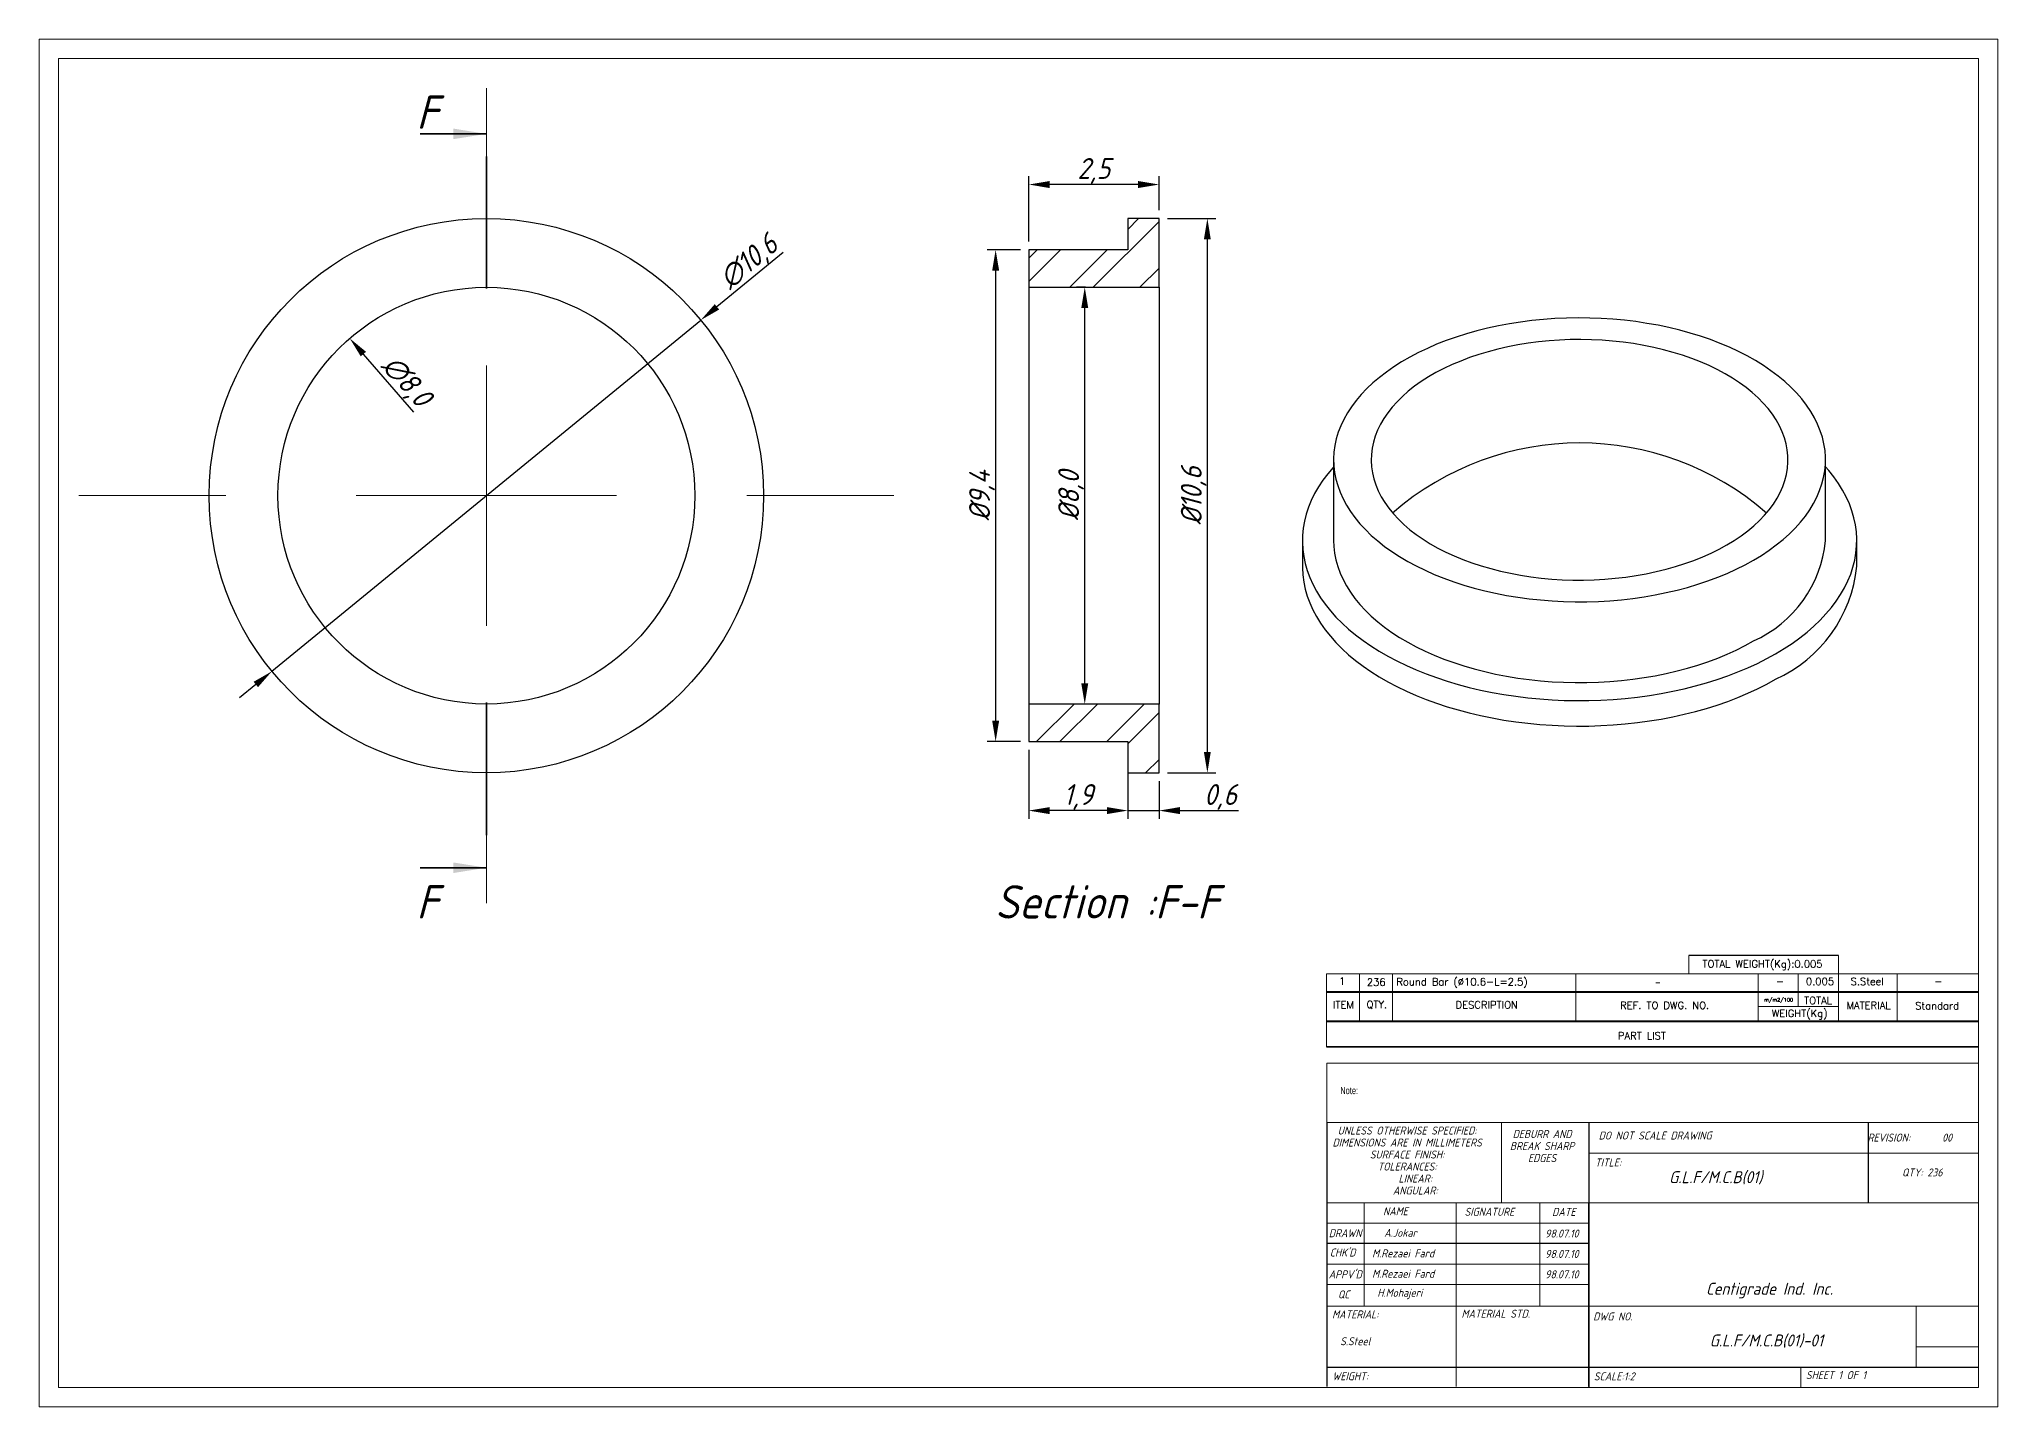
# Model space of a CAD drawing. Header units: millimetres. Extents: x 607.2 to 644.8, y 572.8 to 644.7.
# Drawn here: x 607.21 to 644.8, y 572.76 to 599.02 of the extents above; entities that cross this region are included whole.
import ezdxf
from ezdxf.enums import TextEntityAlignment as Align

# ---------------------------------------------------------------- set-up
doc = ezdxf.new("R2010")
doc.units = ezdxf.units.MM
doc.linetypes.add('PHANTOM', pattern=[12.7, 6.35, -1.27, 1.27, -1.27, 1.27, -1.27])
doc.linetypes.add('SLD-Solid', pattern=[0])
doc.layers.add('title', color=7, linetype='Continuous', lineweight=15)
doc.styles.add('GENISO', font='geniso.shx', dxfattribs={"oblique": 15})
doc.styles.add('SLDTEXTSTYLE0', font='TXT', dxfattribs={"width": 0.75})
doc.styles.add('TITLE', font='romans.shx', dxfattribs={"height": 2.5})
doc.dimstyles.new('Scale', dxfattribs={"dimscale": 0.16, "dimtxt": 2.5, "dimasz": 2.5, "dimexe": 1, "dimexo": 1, "dimgap": 0.2, "dimtad": 1, "dimdec": 1, "dimzin": 0, "dimtxsty": 'GENISO', "dimcen": 2.5, "dimclrd": 1, "dimclre": 1, "dimclrt": 7, "dimadec": 0, "dimazin": 0, "dimtfac": 1, "dimtdec": 1, "dimtmove": 0, "dimatfit": 3, "dimfxl": 1, "dimtzin": 0, "dimlwd": -1, "dimlwe": -1, "dimarcsym": 0})
pattern_1 = [(45, (168.6129, -35.1932), (-0.6735192, 0.6735192), []), (45, (169.0619, -35.1932), (-0.6735192, 0.6735192), [])]

# ---------------------------------------------------------------- blocks, each defined once
blk = doc.blocks.new('SW_CENTERMARKSYMBOL_2')
at = {"color": 0, "linetype": 'Continuous', "lineweight": 0}
for p, q in [((0, 25), (0, 39.1)), ((0, 0), (0, 12.5)), ((-25, 0), (-39.1, 0)), ((0, 0), (-12.5, 0)), ((0, 0), (0, -12.5)), ((0, 0), (12.5, 0)), ((25, 0), (39.1, 0)), ((0, -25), (0, -39.1))]:
    blk.add_line(p, q, dxfattribs=at)
blk = doc.blocks.new('*D30')
at = {"color": 1, "transparency": 16777216}
for p, q in [((626.199, 595.134), (626.199, 596.387)), ((628.299, 596.227), (626.599, 596.227)), ((628.699, 595.734), (628.699, 596.387))]:
    blk.add_line(p, q, dxfattribs=at)
for points in [[(626.599, 596.294), (626.599, 596.16), (626.199, 596.227)], [(628.299, 596.294), (628.299, 596.16), (628.699, 596.227)]]:
    blk.add_solid(points, dxfattribs=at)
at = {"layer": 'Defpoints', "color": 0, "transparency": 16777216}
for p in [(626.199, 596.227), (628.699, 595.574), (626.199, 594.974)]:
    blk.add_point(p, dxfattribs=at)
at = {"color": 7, "transparency": 16777216, "insert": (627.449, 596.489), "char_height": 0.4, "attachment_point": 5, "style": 'GENISO'}
blk.add_mtext('2,5', dxfattribs=at)
blk = doc.blocks.new('*D31')
at = {"color": 1, "transparency": 16777216}
for p, q in [((628.099, 584.774), (628.099, 584.048)), ((628.699, 584.774), (628.699, 584.048)), ((627.699, 584.208), (627.299, 584.208)), ((628.099, 584.208), (628.699, 584.208)), ((629.099, 584.208), (630.227, 584.208))]:
    blk.add_line(p, q, dxfattribs=at)
for points in [[(627.699, 584.275), (627.699, 584.141), (628.099, 584.208)], [(629.099, 584.275), (629.099, 584.141), (628.699, 584.208)]]:
    blk.add_solid(points, dxfattribs=at)
at = {"layer": 'Defpoints', "color": 0, "transparency": 16777216}
for p in [(628.099, 584.934), (628.699, 584.934), (628.099, 584.208)]:
    blk.add_point(p, dxfattribs=at)
at = {"color": 7, "transparency": 16777216, "insert": (629.879, 584.47), "char_height": 0.4, "attachment_point": 5, "style": 'GENISO'}
blk.add_mtext('0,6', dxfattribs=at)
blk = doc.blocks.new('*D32')
at = {"color": 1, "transparency": 16777216}
for p, q in [((626.199, 585.374), (626.199, 584.048)), ((628.099, 585.374), (628.099, 584.048)), ((627.699, 584.208), (626.599, 584.208))]:
    blk.add_line(p, q, dxfattribs=at)
for points in [[(626.599, 584.275), (626.599, 584.141), (626.199, 584.208)], [(627.699, 584.275), (627.699, 584.141), (628.099, 584.208)]]:
    blk.add_solid(points, dxfattribs=at)
at = {"layer": 'Defpoints', "color": 0, "transparency": 16777216}
for p in [(626.199, 585.534), (628.099, 585.534), (626.199, 584.208)]:
    blk.add_point(p, dxfattribs=at)
at = {"color": 7, "transparency": 16777216, "insert": (627.149, 584.47), "char_height": 0.4, "attachment_point": 5, "style": 'GENISO'}
blk.add_mtext('1,9', dxfattribs=at)
blk = doc.blocks.new('*D28')
at = {"color": 1, "transparency": 16777216}
for p, q in [((626.039, 594.974), (625.404, 594.974)), ((625.564, 594.574), (625.564, 585.934)), ((626.039, 585.534), (625.404, 585.534))]:
    blk.add_line(p, q, dxfattribs=at)
for points in [[(625.497, 594.574), (625.631, 594.574), (625.564, 594.974)], [(625.497, 585.934), (625.631, 585.934), (625.564, 585.534)]]:
    blk.add_solid(points, dxfattribs=at)
at = {"layer": 'Defpoints', "color": 0, "transparency": 16777216}
for p in [(626.199, 594.974), (625.564, 585.534), (626.199, 585.534)]:
    blk.add_point(p, dxfattribs=at)
at = {"color": 7, "transparency": 16777216, "insert": (625.302, 590.254), "char_height": 0.4, "attachment_point": 5, "rotation": 90, "style": 'GENISO'}
blk.add_mtext('%%C9,4', dxfattribs=at)
blk = doc.blocks.new('*D29')
at = {"color": 1, "transparency": 16777216}
for p, q in [((628.859, 595.574), (629.787, 595.574)), ((629.627, 585.334), (629.627, 595.174)), ((628.859, 584.934), (629.787, 584.934))]:
    blk.add_line(p, q, dxfattribs=at)
for points in [[(629.56, 595.174), (629.693, 595.174), (629.627, 595.574)], [(629.56, 585.334), (629.693, 585.334), (629.627, 584.934)]]:
    blk.add_solid(points, dxfattribs=at)
at = {"layer": 'Defpoints', "color": 0, "transparency": 16777216}
for p in [(628.699, 595.574), (629.627, 595.574), (628.699, 584.934)]:
    blk.add_point(p, dxfattribs=at)
at = {"color": 7, "transparency": 16777216, "insert": (629.365, 590.254), "char_height": 0.4, "attachment_point": 5, "rotation": 90, "style": 'GENISO'}
blk.add_mtext('%%C10,6', dxfattribs=at)
blk = doc.blocks.new('*D33')
at = {"color": 1, "transparency": 16777216}
for p, q in [((627.289, 594.254), (627.114, 594.254)), ((627.274, 586.654), (627.274, 593.854)), ((627.289, 586.254), (627.114, 586.254))]:
    blk.add_line(p, q, dxfattribs=at)
for points in [[(627.207, 593.854), (627.341, 593.854), (627.274, 594.254)], [(627.207, 586.654), (627.341, 586.654), (627.274, 586.254)]]:
    blk.add_solid(points, dxfattribs=at)
at = {"layer": 'Defpoints', "color": 0, "transparency": 16777216}
for p in [(627.274, 594.254), (627.449, 594.254), (627.449, 586.254)]:
    blk.add_point(p, dxfattribs=at)
at = {"color": 7, "transparency": 16777216, "insert": (627.012, 590.254), "char_height": 0.4, "attachment_point": 5, "rotation": 90, "style": 'GENISO'}
blk.add_mtext('%%C8,0', dxfattribs=at)
blk = doc.blocks.new('*D34')
at = {"color": 1, "transparency": 16777216}
for p, q in [((621.488, 594.921), (620.216, 593.878)), ((611.675, 586.882), (619.906, 593.625)), ((611.366, 586.629), (611.056, 586.375))]:
    blk.add_line(p, q, dxfattribs=at)
for points in [[(620.173, 593.93), (620.258, 593.827), (619.906, 593.625)], [(611.324, 586.681), (611.408, 586.577), (611.675, 586.882)]]:
    blk.add_solid(points, dxfattribs=at)
at = {"layer": 'Defpoints', "color": 0, "transparency": 16777216}
for p in [(619.906, 593.625), (611.675, 586.882)]:
    blk.add_point(p, dxfattribs=at)
at = {"color": 7, "transparency": 16777216, "insert": (620.841, 594.729), "char_height": 0.4, "attachment_point": 5, "rotation": 39.322, "style": 'GENISO'}
blk.add_mtext('∅10,6', dxfattribs=at)
blk = doc.blocks.new('*D35')
at = {"color": 1, "transparency": 16777216}
blk.add_line((614.4, 591.855), (613.431, 592.972), dxfattribs=at)
blk.add_solid([(613.481, 593.016), (613.38, 592.928), (613.168, 593.274)], dxfattribs=at)
at = {"layer": 'Defpoints', "color": 0, "transparency": 16777216}
for p in [(613.168, 593.274), (618.413, 587.233)]:
    blk.add_point(p, dxfattribs=at)
at = {"color": 7, "transparency": 16777216, "insert": (614.244, 592.434), "char_height": 0.4, "attachment_point": 5, "rotation": 310.9657, "style": 'GENISO'}
blk.add_mtext('∅8,0', dxfattribs=at)

msp = doc.modelspace()

# ---------------------------------------------------------------- hatches: boundary and pattern name
at = {"linetype": 'Continuous', "lineweight": 18}
h = msp.add_hatch(dxfattribs=at)
h.set_pattern_fill('ANSI32', color=256, scale=0.1, style=0)
h.set_pattern_definition(pattern_1)
h.paths.add_polyline_path([(626.199, 594.974), (626.199, 594.254), (628.699, 594.254), (628.699, 595.574), (628.099, 595.574), (628.099, 594.974)], flags=0)
h = msp.add_hatch(dxfattribs=at)
h.set_pattern_fill('ANSI32', color=256, scale=0.1, style=0)
h.set_pattern_definition(pattern_1)
h.paths.add_polyline_path([(628.699, 584.934), (628.699, 586.254), (626.199, 586.254), (626.199, 585.534), (628.099, 585.534), (628.099, 584.934)], flags=0)

# ---------------------------------------------------------------- linework, layer by layer
at = {"linetype": 'Continuous', "lineweight": 35}
for p, q in [((614.521, 597.199), (615.791, 597.199)), ((614.521, 583.111), (615.791, 583.111))]:
    msp.add_line(p, q, dxfattribs=at)
at = {"linetype": 'PHANTOM', "lineweight": 35}
for p, q in [((615.791, 594.228), (615.791, 596.768)), ((615.791, 583.739), (615.791, 586.281))]:
    msp.add_line(p, q, dxfattribs=at)
at = {"linetype": 'Continuous', "lineweight": 25}
for p, q in [((628.099, 595.574), (628.099, 594.974)), ((628.699, 595.574), (628.099, 595.574)), ((628.699, 594.254), (628.699, 595.574)), ((628.099, 594.974), (626.199, 594.974)), ((626.199, 594.974), (626.199, 594.254)), ((626.199, 594.254), (626.199, 586.254)), ((626.199, 594.254), (628.699, 594.254)), ((628.699, 594.254), (628.699, 586.254)), ((632.05, 590.942), (632.05, 589.391)), ((641.49, 589.391), (641.49, 590.942)), ((631.45, 589.391), (631.45, 588.901)), ((642.09, 588.901), (642.09, 589.391)), ((628.699, 586.254), (626.199, 586.254)), ((626.199, 586.254), (626.199, 585.534)), ((628.699, 584.934), (628.699, 586.254)), ((626.199, 585.534), (628.099, 585.534)), ((628.099, 585.534), (628.099, 584.934)), ((628.099, 584.934), (628.699, 584.934))]:
    msp.add_line(p, q, dxfattribs=at)
for p, q in [((641.74, 581.427), (638.864, 581.427)), ((631.917, 578.22), (631.917, 573.153)), ((636.947, 578.22), (636.947, 573.13)), ((642.317, 576.677), (642.317, 578.22)), ((636.947, 573.153), (636.947, 576.677)), ((636.947, 575.894), (631.917, 575.894)), ((631.917, 573.521), (644.428, 573.521))]:
    msp.add_line(p, q)
at = {"linetype": 'SLD-Solid', "lineweight": 15}
for p, q in [((631.917, 579.357), (644.428, 579.357)), ((631.917, 579.357), (631.917, 578.22)), ((631.917, 578.22), (644.428, 578.22)), ((635.271, 578.22), (635.271, 576.677)), ((644.428, 577.633), (636.947, 577.633)), ((644.428, 576.677), (631.917, 576.677)), ((632.636, 576.677), (632.636, 574.696)), ((634.404, 576.677), (634.404, 573.153)), ((636.008, 576.677), (636.008, 574.696)), ((636.947, 576.285), (631.917, 576.285)), ((636.947, 575.502), (631.917, 575.502)), ((636.947, 575.111), (631.917, 575.111)), ((632.875, 574.696), (631.917, 574.696)), ((632.875, 574.696), (644.428, 574.696)), ((643.23, 573.521), (643.23, 574.696)), ((644.428, 573.913), (643.23, 573.913)), ((641.019, 573.13), (641.019, 573.521))]:
    msp.add_line(p, q, dxfattribs=at)
for points in [[(607.209, 599.018), (644.797, 599.018), (644.797, 572.761), (607.209, 572.761)], [(607.577, 598.649), (644.428, 598.649), (644.428, 573.13), (607.577, 573.13)]]:
    msp.add_lwpolyline(points, close=True, dxfattribs=at)
at = {"linetype": 'Continuous', "lineweight": 25, "flags": 128}
for points in [[(640.107, 589.015), (640.261, 589.108), (640.407, 589.206), (640.545, 589.307), (640.675, 589.411), (640.796, 589.52), (640.907, 589.631), (641.01, 589.745), (641.103, 589.862), (641.187, 589.981), (641.26, 590.103), (641.324, 590.226), (641.377, 590.351), (641.421, 590.478), (641.453, 590.605), (641.476, 590.733), (641.488, 590.861), (641.489, 590.99), (641.48, 591.119), (641.46, 591.247), (641.43, 591.375), (641.389, 591.501), (641.338, 591.626), (641.277, 591.75), (641.206, 591.872), (641.125, 591.992), (641.034, 592.11), (640.934, 592.225), (640.824, 592.337), (640.706, 592.446), (640.578, 592.551), (640.442, 592.653), (640.298, 592.752), (640.146, 592.846), (639.987, 592.936), (639.82, 593.021), (639.647, 593.102), (639.467, 593.178), (639.281, 593.249), (639.089, 593.315), (638.893, 593.376), (638.691, 593.431), (638.485, 593.48), (638.276, 593.524), (638.063, 593.562), (637.847, 593.595), (637.629, 593.621), (637.409, 593.642), (637.187, 593.656), (636.965, 593.664), (636.742, 593.667), (636.519, 593.663), (636.297, 593.653), (636.075, 593.637), (635.856, 593.615), (635.638, 593.587), (635.423, 593.553), (635.211, 593.514), (635.002, 593.468), (634.797, 593.417), (634.597, 593.361), (634.402, 593.299), (634.211, 593.232), (634.027, 593.16), (633.849, 593.082), (633.677, 593), (633.512, 592.914), (633.354, 592.823), (633.204, 592.727), (633.062, 592.628), (632.928, 592.525), (632.803, 592.419), (632.687, 592.309), (632.579, 592.196), (632.481, 592.081), (632.393, 591.962), (632.315, 591.842), (632.246, 591.719), (632.187, 591.595), (632.139, 591.47), (632.101, 591.343), (632.073, 591.215), (632.056, 591.087), (632.05, 590.958), (632.054, 590.829), (632.068, 590.701), (632.093, 590.573), (632.129, 590.446), (632.174, 590.32), (632.23, 590.195), (632.296, 590.072), (632.373, 589.951), (632.458, 589.833), (632.554, 589.716), (632.659, 589.603), (632.773, 589.492), (632.896, 589.385), (633.028, 589.281), (633.168, 589.181), (633.316, 589.085), (633.472, 588.993), (633.635, 588.905), (633.805, 588.822), (633.982, 588.743), (634.165, 588.67), (634.354, 588.601), (634.548, 588.538), (634.747, 588.48), (634.951, 588.428), (635.158, 588.381), (635.37, 588.34), (635.584, 588.305), (635.801, 588.275), (636.02, 588.252), (636.241, 588.234), (636.463, 588.223), (636.686, 588.218), (636.909, 588.218), (637.132, 588.225), (637.353, 588.238), (637.574, 588.257), (637.793, 588.282), (638.009, 588.313), (638.223, 588.35), (638.433, 588.392), (638.64, 588.44), (638.843, 588.494), (639.041, 588.553), (639.233, 588.618), (639.421, 588.688), (639.602, 588.762), (639.777, 588.842), (639.946, 588.926), (640.107, 589.015)], [(639.598, 589.309), (639.739, 589.395), (639.872, 589.484), (639.997, 589.577), (640.113, 589.674), (640.221, 589.775), (640.32, 589.878), (640.409, 589.984), (640.489, 590.092), (640.559, 590.203), (640.62, 590.316), (640.67, 590.43), (640.71, 590.546), (640.74, 590.662), (640.76, 590.78), (640.769, 590.898), (640.768, 591.016), (640.756, 591.133), (640.734, 591.251), (640.701, 591.367), (640.659, 591.482), (640.606, 591.596), (640.543, 591.709), (640.47, 591.819), (640.388, 591.927), (640.296, 592.032), (640.195, 592.135), (640.085, 592.234), (639.966, 592.33), (639.839, 592.422), (639.704, 592.511), (639.562, 592.595), (639.412, 592.676), (639.255, 592.751), (639.092, 592.822), (638.922, 592.888), (638.747, 592.949), (638.567, 593.005), (638.383, 593.055), (638.194, 593.1), (638.001, 593.139), (637.805, 593.172), (637.606, 593.2), (637.405, 593.222), (637.203, 593.237), (636.999, 593.247), (636.795, 593.251), (636.591, 593.249), (636.387, 593.24), (636.184, 593.226), (635.983, 593.206), (635.784, 593.18), (635.587, 593.148), (635.394, 593.11), (635.204, 593.067), (635.018, 593.018), (634.836, 592.963), (634.66, 592.904), (634.489, 592.839), (634.324, 592.769), (634.166, 592.695), (634.014, 592.616), (633.87, 592.533), (633.733, 592.445), (633.604, 592.353), (633.483, 592.258), (633.371, 592.16), (633.268, 592.058), (633.174, 591.953), (633.089, 591.846), (633.014, 591.736), (632.948, 591.625), (632.893, 591.511), (632.848, 591.396), (632.813, 591.28), (632.788, 591.163), (632.774, 591.045), (632.77, 590.927), (632.776, 590.809), (632.793, 590.692), (632.821, 590.575), (632.858, 590.459), (632.906, 590.344), (632.964, 590.231), (633.032, 590.12), (633.109, 590.011), (633.196, 589.904), (633.293, 589.8), (633.398, 589.699), (633.513, 589.601), (633.636, 589.507), (633.767, 589.417), (633.905, 589.33), (634.052, 589.248), (634.205, 589.17), (634.365, 589.097), (634.531, 589.028), (634.704, 588.965), (634.881, 588.906), (635.064, 588.853), (635.251, 588.806), (635.442, 588.764), (635.636, 588.727), (635.833, 588.697), (636.033, 588.672), (636.235, 588.654), (636.438, 588.641), (636.642, 588.634), (636.846, 588.633), (637.05, 588.638), (637.254, 588.65), (637.456, 588.667), (637.656, 588.69), (637.854, 588.719), (638.049, 588.754), (638.241, 588.795), (638.429, 588.841), (638.613, 588.893), (638.792, 588.95), (638.965, 589.012), (639.133, 589.079), (639.295, 589.151), (639.45, 589.228), (639.598, 589.309)], [(632.05, 590.807), (632.04, 590.797), (631.937, 590.675), (631.843, 590.55), (631.759, 590.423), (631.685, 590.294), (631.621, 590.163), (631.567, 590.031), (631.523, 589.898), (631.489, 589.763), (631.466, 589.628), (631.453, 589.492), (631.45, 589.357), (631.458, 589.221), (631.476, 589.085), (631.505, 588.95), (631.543, 588.816), (631.593, 588.683), (631.652, 588.552), (631.721, 588.422), (631.8, 588.294), (631.889, 588.168), (631.988, 588.045), (632.095, 587.924), (632.212, 587.806), (632.338, 587.691), (632.473, 587.58), (632.616, 587.472), (632.767, 587.368), (632.926, 587.267), (633.092, 587.171), (633.266, 587.08), (633.446, 586.992), (633.633, 586.91), (633.826, 586.832), (634.025, 586.76), (634.229, 586.692), (634.439, 586.63), (634.653, 586.573), (634.87, 586.522), (635.092, 586.476), (635.317, 586.436), (635.545, 586.402), (635.775, 586.373), (636.007, 586.351), (636.241, 586.335), (636.476, 586.324), (636.711, 586.32), (636.946, 586.321), (637.181, 586.329), (637.415, 586.342), (637.648, 586.362), (637.88, 586.387), (638.109, 586.418), (638.335, 586.455), (638.558, 586.498), (638.778, 586.547), (638.994, 586.601), (639.206, 586.66), (639.413, 586.725), (639.614, 586.795), (639.81, 586.87), (640, 586.951), (640.184, 587.035), (640.361, 587.125), (640.531, 587.219)], [(640.531, 587.219), (640.694, 587.317), (640.849, 587.419), (640.996, 587.525), (641.135, 587.635), (641.265, 587.748), (641.387, 587.865), (641.499, 587.984), (641.602, 588.106), (641.696, 588.231), (641.78, 588.358), (641.854, 588.487), (641.918, 588.618), (641.973, 588.75), (642.017, 588.883), (642.05, 589.018), (642.074, 589.153), (642.087, 589.289), (642.089, 589.424), (642.082, 589.56), (642.063, 589.696), (642.035, 589.831), (641.996, 589.965), (641.947, 590.098), (641.888, 590.229), (641.818, 590.359), (641.739, 590.487), (641.65, 590.613), (641.552, 590.736), (641.49, 590.807)], [(632.05, 589.391), (632.054, 589.278), (632.068, 589.149), (632.093, 589.022), (632.129, 588.894), (632.174, 588.769), (632.23, 588.644), (632.296, 588.521), (632.373, 588.4), (632.458, 588.281), (632.554, 588.165), (632.659, 588.051), (632.773, 587.941), (632.896, 587.833), (633.028, 587.73), (633.168, 587.629), (633.316, 587.533), (633.472, 587.441), (633.635, 587.353), (633.805, 587.27), (633.982, 587.192), (634.165, 587.118), (634.354, 587.05), (634.548, 586.986), (634.747, 586.929), (634.951, 586.876), (635.158, 586.829), (635.37, 586.788), (635.584, 586.753), (635.801, 586.724), (636.02, 586.7), (636.241, 586.683), (636.463, 586.671), (636.686, 586.666), (636.909, 586.667), (637.132, 586.674), (637.353, 586.687), (637.574, 586.706), (637.793, 586.73), (638.009, 586.761), (638.223, 586.798), (638.433, 586.841), (638.64, 586.889), (638.843, 586.943), (639.041, 587.002), (639.233, 587.066), (639.421, 587.136), (639.602, 587.211), (639.777, 587.291), (639.946, 587.375), (640.107, 587.464)], [(631.45, 588.901), (631.45, 588.867), (631.458, 588.731), (631.476, 588.595), (631.505, 588.46), (631.543, 588.326), (631.593, 588.194), (631.652, 588.062), (631.721, 587.932), (631.8, 587.804), (631.889, 587.678), (631.988, 587.555), (632.095, 587.434), (632.212, 587.316), (632.338, 587.201), (632.473, 587.09), (632.616, 586.982), (632.767, 586.878), (632.926, 586.778), (633.092, 586.681), (633.266, 586.59), (633.446, 586.502), (633.633, 586.42), (633.826, 586.342), (634.025, 586.27), (634.229, 586.202), (634.439, 586.14), (634.653, 586.083), (634.87, 586.032), (635.092, 585.986), (635.317, 585.946), (635.545, 585.912), (635.775, 585.884), (636.007, 585.861), (636.241, 585.845), (636.476, 585.834), (636.711, 585.83), (636.946, 585.831), (637.181, 585.839), (637.415, 585.852), (637.648, 585.872), (637.88, 585.897), (638.109, 585.928), (638.335, 585.965), (638.558, 586.008), (638.778, 586.057), (638.994, 586.111), (639.206, 586.17), (639.413, 586.235), (639.614, 586.305), (639.81, 586.381), (640, 586.461), (640.184, 586.546), (640.361, 586.635), (640.531, 586.729)]]:
    msp.add_lwpolyline(points, dxfattribs=at)
at = {"linetype": 'Continuous', "lineweight": 25}
for radius in [5.32, 4]:
    msp.add_circle((615.791, 590.254), radius, dxfattribs=at)
for centre, radius, start, end in [((636.77, 585.806), 5.459, 48.9119, 131.0881), ((639.142, 589.616), 2.358, 294.1567, 354.5232), ((639.43, 589.164), 2.673, 294.3443, 354.3355)]:
    msp.add_arc(centre, radius, start, end, dxfattribs=at)
at = {"linetype": 'Continuous', "lineweight": 35}
for points in [[(615.791, 597.199), (615.156, 597.301), (615.156, 597.098)], [(615.791, 583.111), (615.156, 583.212), (615.156, 583.009)]]:
    msp.add_solid(points, dxfattribs=at)
at = {"layer": 'title'}
for p, q in [((638.864, 581.076), (638.864, 581.427)), ((641.74, 581.427), (641.74, 581.076)), ((641.74, 581.175), (641.74, 581.076)), ((644.428, 581.076), (631.913, 581.076)), ((631.913, 579.672), (631.913, 581.076)), ((632.545, 581.076), (632.545, 580.163)), ((633.177, 581.076), (633.177, 580.163)), ((636.699, 581.076), (636.699, 580.163)), ((640.196, 581.076), (640.196, 580.163)), ((640.968, 581.076), (640.968, 580.444)), ((641.74, 581.076), (641.74, 580.163)), ((642.863, 581.076), (642.863, 580.163)), ((640.196, 580.444), (641.74, 580.444)), ((640.968, 580.725), (640.968, 580.444))]:
    msp.add_line(p, q, dxfattribs=at)
at = {"layer": 'title', "const_width": 0.0351}
for points in [[(644.428, 580.725), (631.913, 580.725)], [(644.428, 580.163), (631.913, 580.163)], [(644.428, 579.672), (631.913, 579.672)]]:
    msp.add_lwpolyline(points, dxfattribs=at)

# ---------------------------------------------------------------- block references
at = {"linetype": 'Continuous', "lineweight": 0, "xscale": 0.2, "yscale": 0.2, "zscale": 0.2}
msp.add_blockref('SW_CENTERMARKSYMBOL_2', (615.791, 590.254), dxfattribs=at)

# ---------------------------------------------------------------- texts
at = {"attachment_point": 5, "style": 'GENISO'}
for s, insert, char_height in [('F', (614.655, 597.616), 0.64), ('F', (614.655, 582.456), 0.64), ('Section :F-F', (627.698, 582.456), 0.64), ('UNLESS OTHERWISE SPECIFIED:', (633.461, 578.065), 0.15355), ('DIMENSIONS ARE IN MILLIMETERS', (633.461, 577.835), 0.15355), ('BREAK SHARP', (636.051, 577.768), 0.15355), ('DEBURR AND', (636.051, 577.999), 0.1535), ('DO NOT SCALE DRAWING', (638.22, 577.97), 0.15355), ('REVISION:       00', (643.107, 577.93), 0.15355), ('SURFACE FINISH:', (633.461, 577.605), 0.15355), ('TOLERANCES:', (633.461, 577.374), 0.15355), ('EDGES', (636.051, 577.538), 0.1535), ('TITLE:', (637.318, 577.452), 0.1535), ('ANGULAR:', (633.617, 576.914), 0.1535), ('LINEAR:', (633.617, 577.144), 0.1535), ('G.L.F/M.C.B(01)', (639.383, 577.159), 0.23032), ('\\pi-0.46064,l0.61418,t0.61418;QTY:^I236', (643.27, 577.261), 0.15355), ('NAME', (633.237, 576.516), 0.1535), ('SIGNATURE', (635.04, 576.506), 0.1535), ('DATE', (636.468, 576.503), 0.1535), ('DRAWN', (632.271, 576.095), 0.1535), ('A.Jokar', (633.334, 576.102), 0.1535), ('98.07.10', (636.43, 576.088), 0.1535), ("CHK'D", (632.223, 575.724), 0.1535), ('M.Rezaei Fard', (633.385, 575.708), 0.15355), ('98.07.10', (636.43, 575.697), 0.1535), ("APPV'D", (632.273, 575.305), 0.1535), ('M.Rezaei Fard', (633.385, 575.317), 0.15355), ('98.07.10', (636.43, 575.305), 0.1535), ('Centigrade Ind. Inc.', (640.414, 574.994), 0.23032), ('QC', (632.243, 574.92), 0.1535), ('H.Mohajeri', (633.32, 574.928), 0.1535), ('MATERIAL:', (632.467, 574.536), 0.1535), ('MATERIAL STD.', (635.16, 574.549), 0.15355), ('DWG NO.', (637.408, 574.496), 0.1535), ('S.Steel', (632.467, 574.02), 0.1535), ('G.L.F/M.C.B(01)-01', (640.355, 574.024), 0.23032), ('WEIGHT:', (632.369, 573.349), 0.1535), ('SCALE:1:2', (637.436, 573.346), 0.1535), ('SHEET 1 OF 1', (641.691, 573.371), 0.15355)]:
    msp.add_mtext(s, dxfattribs=dict(at, insert=insert, char_height=char_height))
at = {"linetype": 'Continuous', "lineweight": 15, "insert": (632.178, 578.903), "char_height": 0.1382, "attachment_point": 1, "style": 'SLDTEXTSTYLE0'}
msp.add_mtext('Note:', dxfattribs=at)
at = {"layer": 'title', "style": 'TITLE'}
for s, height, p in [('TOTAL WEIGHT(Kg):0.005', 0.14038, (640.281, 581.254)), ('236', 0.1404, (632.867, 580.916)), ('-', 0.14, (640.614, 580.929)), ('0.005', 0.1404, (641.384, 580.929)), ('S.Steel', 0.1404, (642.289, 580.929)), ('-', 0.14, (643.653, 580.929)), ('ITEM', 0.1404, (632.238, 580.48)), ('QTY.', 0.1404, (632.879, 580.48)), ('DESCRIPTION', 0.14038, (634.988, 580.478)), ('REF. TO DWG. NO.', 0.14038, (638.403, 580.469)), ('m/m2/100', 0.0702, (640.591, 580.57)), ('WEIGHT(Kg)', 0.1404, (640.994, 580.306)), ('TOTAL', 0.1404, (641.347, 580.563)), ('MATERIAL', 0.1404, (642.316, 580.469)), ('Standard', 0.1404, (643.631, 580.461)), ('PART LIST', 0.1404, (637.966, 579.886))]:
    msp.add_text(s, height=height, dxfattribs=at).set_placement(p, align=Align.MIDDLE)
for s, height, p in [('1', 0.14, (632.154, 580.863)), ('Round Bar (%%C10.6-L=2.5)', 0.14038, (633.254, 580.851)), ('-', 0.101, (638.213, 580.858))]:
    msp.add_text(s, height=height, dxfattribs=at).set_placement(p)

# ---------------------------------------------------------------- dimensions: what is measured, and where the dimension line sits
for base, p1, p2, picture, middle in [((626.199, 596.227), (628.699, 595.574), (626.199, 594.974), '*D30', (627.449, 596.489)), ((626.199, 584.208), (628.099, 585.534), (626.199, 585.534), '*D32', (627.149, 584.47))]:
    dim = msp.add_linear_dim(base=base, p1=p1, p2=p2, dimstyle='Scale')
    dim.commit()
    dim.dimension.update_dxf_attribs({"geometry": picture, "text_midpoint": middle})
dim = msp.add_diameter_dim_2p(p1=(611.675, 586.882), p2=(619.906, 593.625), dimstyle='Scale')
dim.commit()
dim.dimension.update_dxf_attribs({"geometry": '*D34', "text_midpoint": (620.841, 594.729)})
for base, p1, p2, picture, middle in [((629.627, 595.574), (628.699, 584.934), (628.699, 595.574), '*D29', (629.365, 590.254)), ((625.564, 585.534), (626.199, 594.974), (626.199, 585.534), '*D28', (625.302, 590.254)), ((627.274, 594.254), (627.449, 586.254), (627.449, 594.254), '*D33', (627.012, 590.254))]:
    dim = msp.add_linear_dim(base=base, p1=p1, p2=p2, angle=90, text='%%C<>', dimstyle='Scale')
    dim.commit()
    dim.dimension.update_dxf_attribs({"geometry": picture, "text_midpoint": middle})
dim = msp.add_diameter_dim_2p(p1=(618.413, 587.233), p2=(613.168, 593.274), dimstyle='Scale')
dim.commit()
dim.dimension.update_dxf_attribs({"geometry": '*D35', "text_midpoint": (614.047, 592.262), "dimtype": 163})
dim = msp.add_linear_dim(base=(628.099, 584.208), p1=(628.699, 584.934), p2=(628.099, 584.934), dimstyle='Scale')
dim.commit()
dim.dimension.update_dxf_attribs({"geometry": '*D31', "text_midpoint": (629.879, 584.208), "dimtype": 160})

doc.saveas('drawing.dxf')
